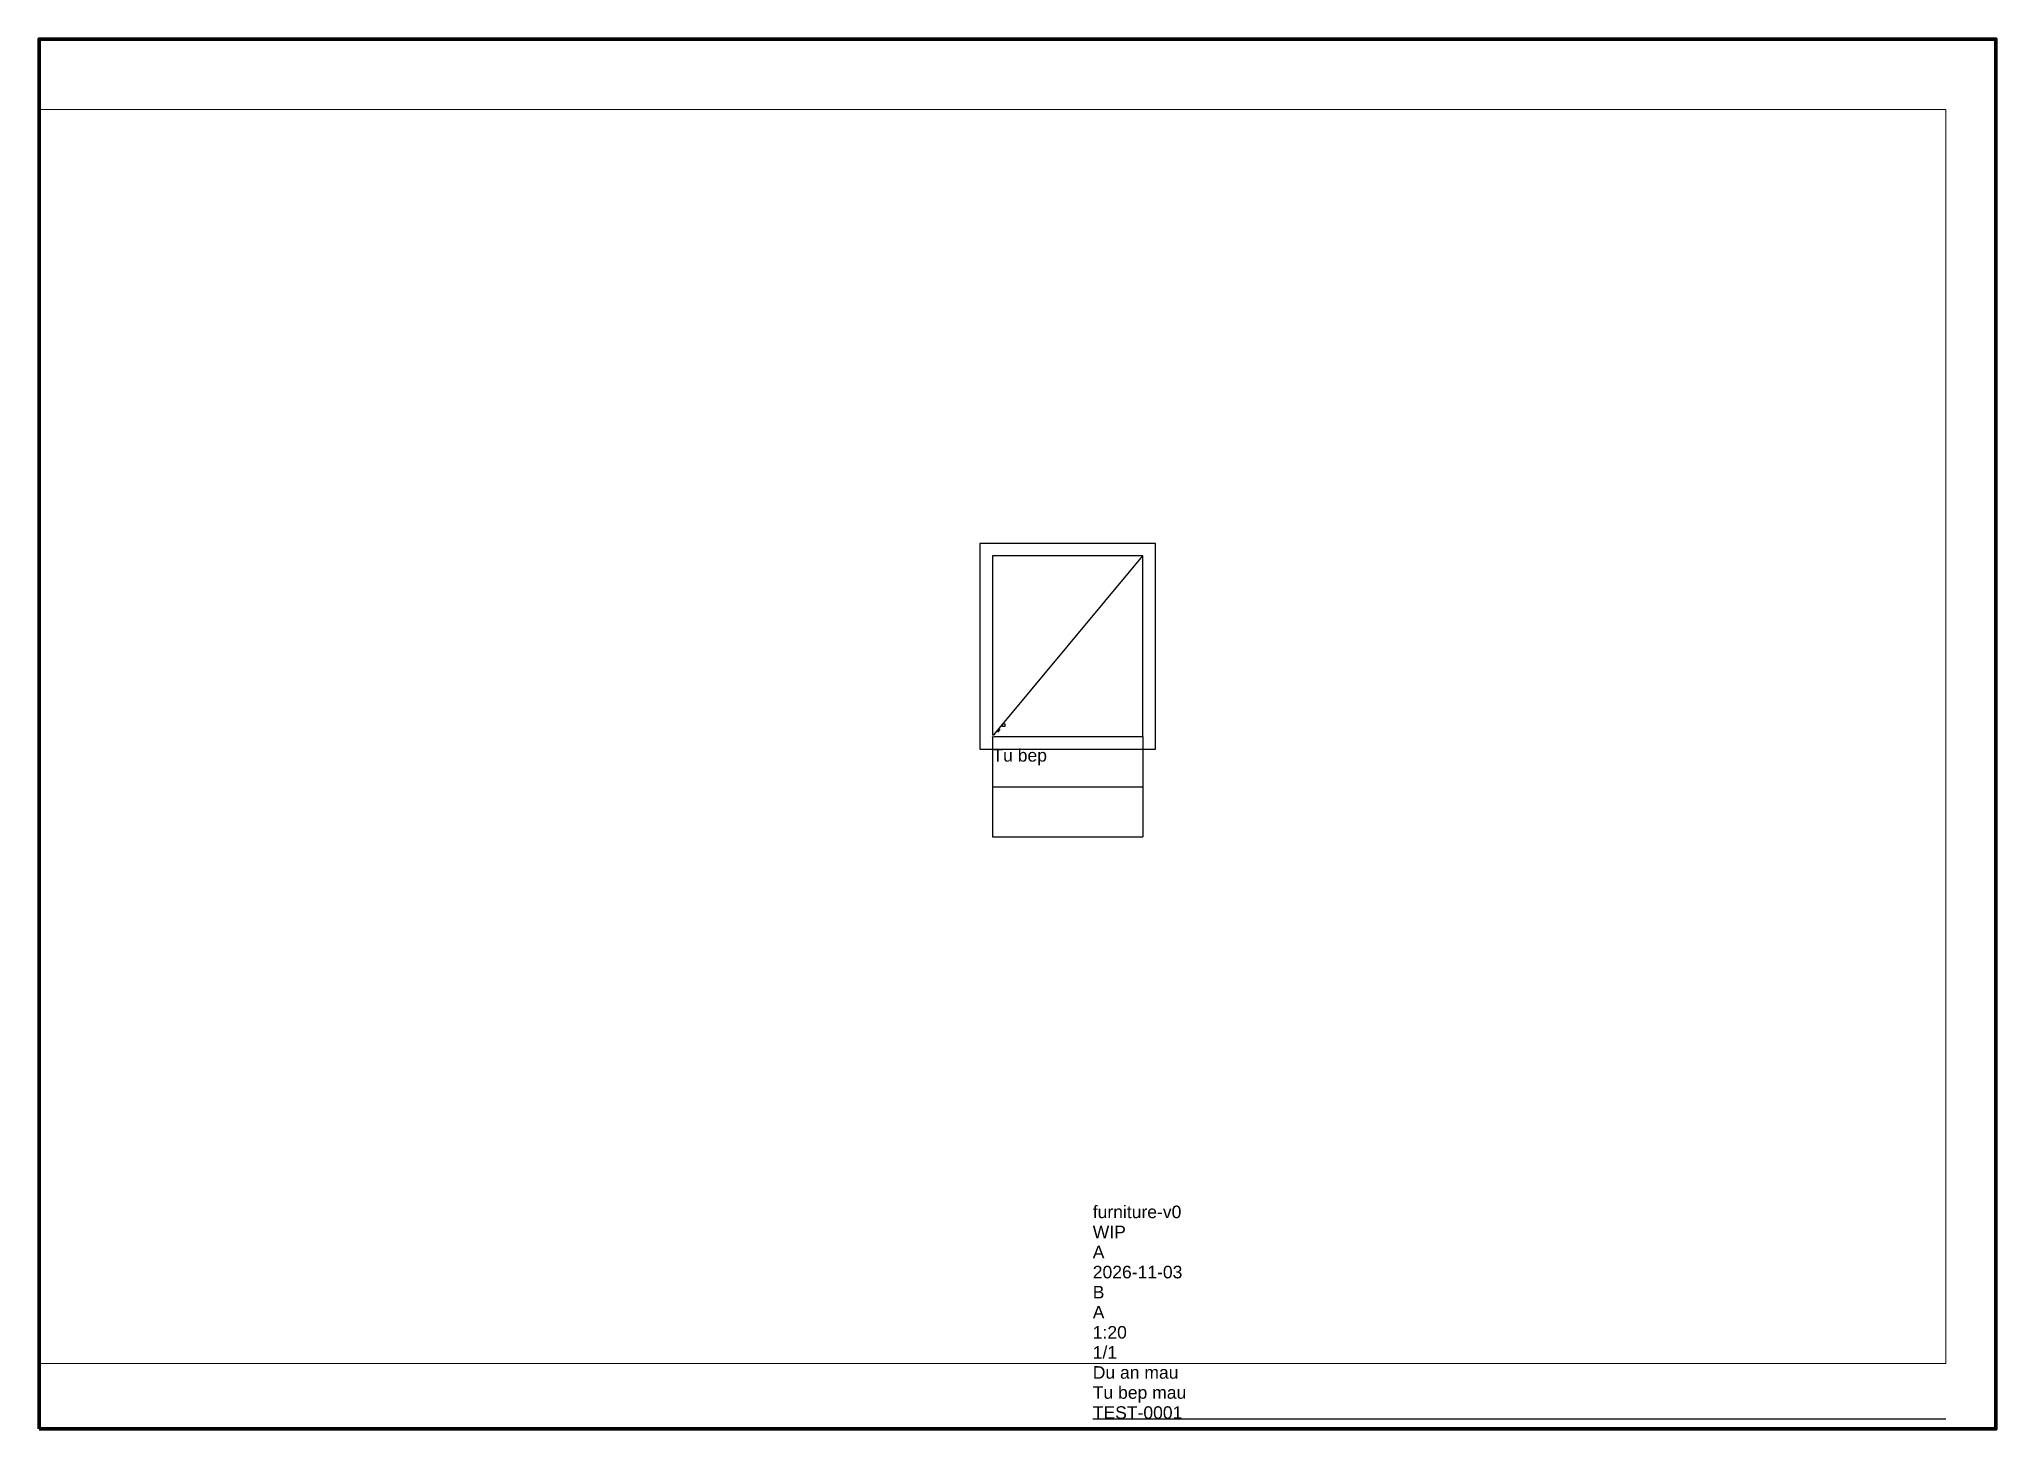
# Paper-space layout 'A3' of a CAD drawing. Header units: millimetres. Extents: x 20 to 410, y 10 to 287.
# The model-space entities are those that its viewports show. They can reach past a viewport. Long polylines and large blocks are cut down to what shows.
import ezdxf

# ---------------------------------------------------------------- set-up
doc = ezdxf.new("R2010")
doc.units = ezdxf.units.MM
for name, color, linetype in [('FN-ANNO-DIMS', 7, 'Continuous'), ('FN-ANNO-TEXT', 7, 'Continuous'), ('FN-PART-HIDD', 7, 'Continuous'), ('FN-PART-OUTL', 7, 'Continuous'), ('FN-SHT-FRAM', 7, 'Continuous'), ('FN-SHT-TTLB', 7, 'Continuous'), ('XR1|WALL', 7, 'Continuous'), ('XR2$0$DOOR', 7, 'Continuous')]:
    doc.layers.add(name, color=color, linetype=linetype)
doc.layers.add('FN-VPRT', color=7, linetype='Continuous', plot=False)
doc.styles.add('OpenSansCondensed-Light', font='OpenSansCondensed-Light.ttf')
doc.styles.add('STD', font='arial.ttf')
doc.dimstyles.new('EZDXF', dxfattribs={"dimtxt": 0.25, "dimasz": 0.175, "dimexe": 0.375, "dimexo": 0.125, "dimgap": 0.1, "dimtad": 1, "dimlfac": 100, "dimzin": 12, "dimdsep": 46, "dimtxsty": 'OpenSansCondensed-Light', "dimblk": 'ARCHTICK', "dimcen": 2.5, "dimazin": 3, "dimtfac": 0.5, "dimtmove": 2, "dimatfit": 3})
picture_1 = doc.add_image_def('image1.png', size_in_pixel=(10, 10))

# ---------------------------------------------------------------- blocks, each defined once
blk = doc.blocks.new('FN_TTLB')
at = {"layer": 'FN-SHT-TTLB'}
blk.add_line((0, 0), (170, 0), dxfattribs=at)
at = {"layer": 'FN-SHT-TTLB', "style": 'STD'}
for tag, p in [('STD_VER', (0, 40)), ('STATUS', (0, 36)), ('REV', (0, 32)), ('DATE', (0, 28)), ('CHECKED_BY', (0, 24)), ('DRAWN_BY', (0, 20)), ('SCALE', (0, 16)), ('SHEET', (0, 12)), ('PROJECT', (0, 8)), ('TITLE', (0, 4)), ('DWG_NO', (0, 0))]:
    blk.add_attdef(tag, p, '', height=2.5, dxfattribs=at)
blk = doc.blocks.new('_ARCHTICK')
at = {"color": 0, "linetype": 'BYBLOCK', "const_width": 0.15}
blk.add_lwpolyline([(-0.5, -0.5), (0.5, 0.5)], dxfattribs=at)
blk = doc.blocks.new('FEATURE_C')
at = {"layer": 'XR1|WALL'}
blk.add_line((0, 0), (10, 10), dxfattribs=at)
blk = doc.blocks.new('FEATURE_B')
at = {"layer": 'XR2$0$DOOR'}
blk.add_blockref('FEATURE_C', (0, 0), dxfattribs=at)
blk = doc.blocks.new('FEATURE_A')
at = {"layer": 'XR1|WALL'}
blk.add_blockref('FEATURE_B', (0, 0), dxfattribs=at)

msp = doc.modelspace()

# ---------------------------------------------------------------- linework, layer by layer
at = {"layer": 'FN-PART-HIDD'}
msp.add_line((0, 0), (600, 720), dxfattribs=at)
at = {"layer": 'FN-PART-OUTL', "color": 1, "lineweight": 50}
msp.add_line((20, 20), (30, 30), dxfattribs=at)
at = {"layer": 'FN-PART-OUTL'}
msp.add_lwpolyline([(0, 0), (600, 0), (600, 720), (0, 720)], close=True, dxfattribs=at)
at = {"layer": 'FN-VPRT'}
msp.add_lwpolyline([(-50, -50), (650, -50), (650, 770), (-50, 770)], close=True, dxfattribs=at)

# ---------------------------------------------------------------- block references
at = {"layer": 'FN-PART-OUTL'}
msp.add_blockref('FEATURE_A', (0, 0), dxfattribs=at)

# ---------------------------------------------------------------- texts
at = {"layer": 'FN-ANNO-TEXT', "style": 'STD'}
msp.add_text('Tu bep', height=50, dxfattribs=at).set_placement((0, -100))

# ---------------------------------------------------------------- dimensions: what is measured, and where the dimension line sits
at = {"layer": 'FN-ANNO-DIMS'}
msp.add_linear_dim(base=(0, -200), p1=(0, 0), p2=(600, 0), dimstyle='EZDXF', dxfattribs=at).render()

# ---------------------------------------------------------------- next in the draw order: wipeouts: each hides what was drawn before it
msp.add_wipeout([(0, 0), (5, 0), (5, 5), (0, 5)]).dxf.layer = 'FN-PART-OUTL'

# ---------------------------------------------------------------- next in the draw order: dimensions: what is measured, and where the dimension line sits
msp.add_linear_dim(base=(0, -400), p1=(0, 0), p2=(600, 0), text='999', dimstyle='EZDXF', dxfattribs=at).render()

# ---------------------------------------------------------------- next in the draw order: pictures from other files: only their frames are drawn
at = {"layer": 'FN-PART-OUTL'}
image = msp.add_image(picture_1, insert=(40, 40), size_in_units=(10, 10), dxfattribs=at)

psp = doc.layouts.new('A3')

# ---------------------------------------------------------------- linework, layer by layer
at = {"layer": 'FN-SHT-FRAM', "lineweight": 70}
psp.add_lwpolyline([(20, 10), (410, 10), (410, 287), (20, 287)], close=True, dxfattribs=at)

# ---------------------------------------------------------------- block references
at = {"layer": 'FN-SHT-TTLB'}
psp.add_blockref('FN_TTLB', (230, 12), dxfattribs=at).add_auto_attribs({'DWG_NO': 'TEST-0001', 'TITLE': 'Tu bep mau', 'PROJECT': 'Du an mau', 'SHEET': '1/1', 'SCALE': '1:20', 'DRAWN_BY': 'A', 'CHECKED_BY': 'B', 'DATE': '2026-11-03', 'REV': 'A', 'STATUS': 'WIP', 'STD_VER': 'furniture-v0'})

# ---------------------------------------------------------------- viewports
at = {"layer": 'VIEWPORTS'}
psp.add_viewport(center=(210, 148), size=(380, 250), view_center_point=(0, 0), view_height=5000, dxfattribs=at)

doc.saveas('drawing.dxf')
